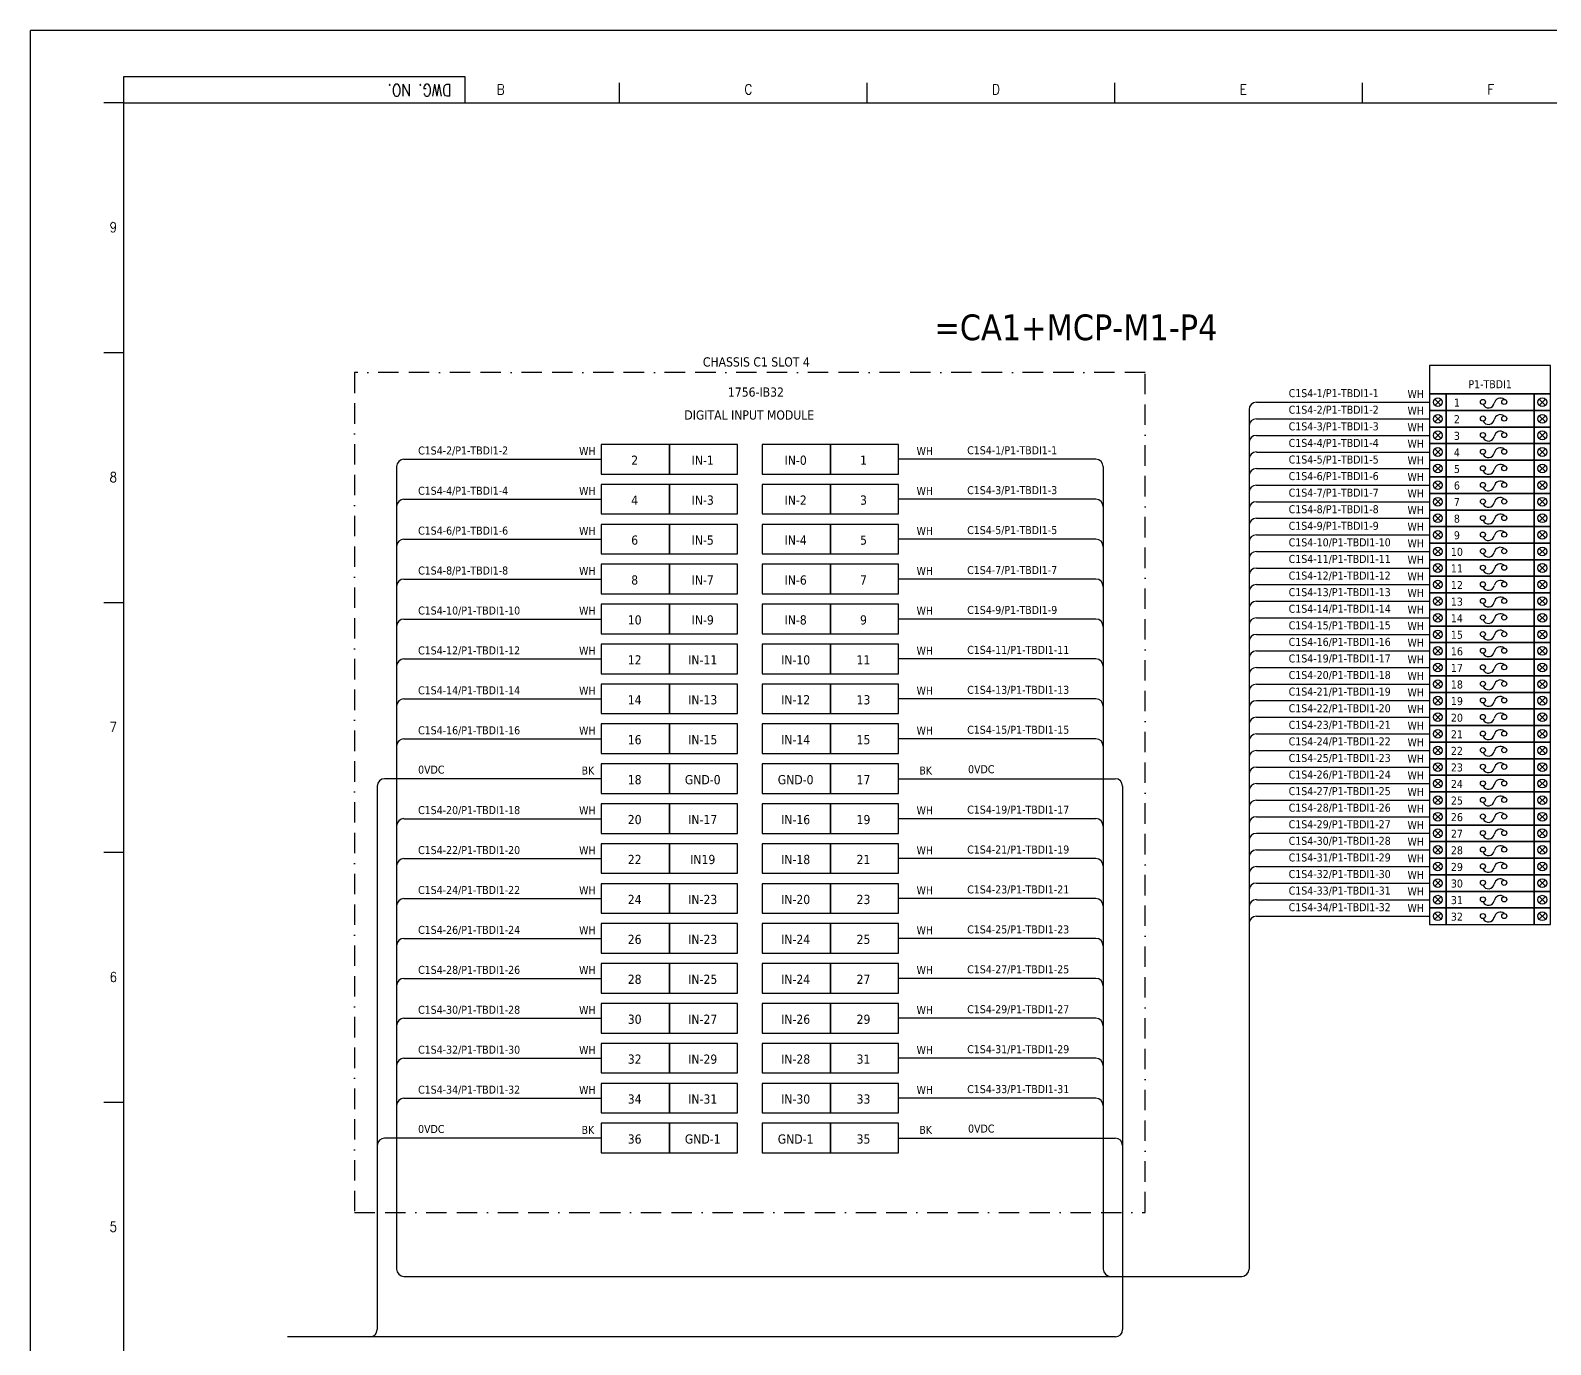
# Model space of a CAD drawing. Header units: millimetres. Extents: x 0 to 4205, y 0 to 2974.
# Drawn here: x 0 to 1890, y 1341 to 2974 of the extents above; entities that cross this region are included whole.
import ezdxf
from ezdxf.enums import TextEntityAlignment as Align

# ---------------------------------------------------------------- set-up
doc = ezdxf.new("R2010")
doc.units = ezdxf.units.MM
doc.linetypes.add('BORDERX2', pattern=[88.9, 25.4, -12.7, 25.4, -12.7, 0, -12.7])
doc.linetypes.add('PHANTOM', pattern=[63.5, 31.75, -6.35, 6.35, -6.35, 6.35, -6.35])
doc.layers.add('ECT', color=7, linetype='PHANTOM')
doc.layers.add('x01001-FrameArea', color=2, linetype='BORDERX2')
for name, color, linetype, lineweight in [('IE-EQUIP', 253, 'Continuous', 25), ('IE-WIRE', 7, 'Continuous', 25), ('power', 7, 'Continuous', 25)]:
    doc.layers.add(name, color=color, linetype=linetype, lineweight=lineweight)
doc.styles.add('ROMANS', font='romans.shx', dxfattribs={"width": 0.85, "height": 25})
doc.styles.add('simplex', font='simplex.shx')
doc.styles.add('Tahoma', font='')
doc.styles.get('Tahoma').set_extended_font_data('Tahoma')

# ---------------------------------------------------------------- blocks, each defined once
blk = doc.blocks.new('xFrame-001')
at = {"color": 7}
for p, q in [((0, 0), (0, 2974.3)), ((4205, 2974.3), (0, 2974.3)), ((116.1, 2884.1), (4118.1, 2884.1)), ((116.1, 88.4), (116.1, 2884.1))]:
    blk.add_line(p, q, dxfattribs=at)
at = {"layer": 'ECT', "linetype": 'ByBlock'}
for p, q in [((116.1, 2884.1), (116.1, 2917.1)), ((116.1, 2917.1), (540, 2917.1)), ((540, 2917.1), (540, 2884.1))]:
    blk.add_line(p, q, dxfattribs=at)
at = {"layer": 'ECT', "color": 7, "linetype": 'ByBlock'}
for p, q in [((731.8, 2908.9), (731.8, 2884.1)), ((1039.7, 2908.9), (1039.7, 2884.1)), ((1347.5, 2908.9), (1347.5, 2884.1)), ((1655.4, 2908.9), (1655.4, 2884.1)), ((116.1, 2884.1), (91.4, 2884.1)), ((116.1, 2573.5), (91.2, 2573.5)), ((116.1, 2262.9), (91.2, 2262.9)), ((116.1, 1952.2), (91.2, 1952.2)), ((116.1, 1641.6), (91.2, 1641.6))]:
    blk.add_line(p, q, dxfattribs=at)
at = {"layer": 'ECT', "linetype": 'ByBlock', "style": 'ROMANS', "width": 0.85}
blk.add_text('DWG. NO.', height=15, rotation=180, dxfattribs=at).set_placement((483.7, 2899.9), align=Align.MIDDLE)
at = {"layer": 'ECT', "linetype": 'ByBlock', "style": 'simplex', "width": 0.9}
for s, p in [('B', (579.7, 2894.8)), ('C', (887.5, 2894.8)), ('D', (1195.4, 2894.8)), ('E', (1503.2, 2894.8)), ('F', (1811.1, 2894.8)), ('9', (98.3, 2723.5)), ('8', (98.3, 2412.8)), ('7', (98.3, 2102.2)), ('6', (98.3, 1791.5)), ('5', (98.3, 1480.9))]:
    blk.add_text(s, height=12.3, dxfattribs=at).set_placement(p)

msp = doc.modelspace()

# ---------------------------------------------------------------- linework, layer by layer
at = {"color": 1, "ltscale": 25.4}
for p, q in [((1753.4, 2515.9), (1745.7, 2508.2)), ((1745.7, 2515.9), (1753.4, 2508.2)), ((1875.4, 2515.9), (1883.1, 2508.2)), ((1883.1, 2515.9), (1875.4, 2508.2)), ((1753.4, 2495.3), (1745.7, 2487.6)), ((1745.7, 2495.3), (1753.4, 2487.6)), ((1875.4, 2495.3), (1883.1, 2487.6)), ((1883.1, 2495.3), (1875.4, 2487.6)), ((1753.4, 2474.7), (1745.7, 2467)), ((1745.7, 2474.7), (1753.4, 2467)), ((1875.4, 2474.7), (1883.1, 2467)), ((1883.1, 2474.7), (1875.4, 2467)), ((1753.4, 2454.1), (1745.7, 2446.4)), ((1745.7, 2454.1), (1753.4, 2446.4)), ((1875.4, 2454.1), (1883.1, 2446.4)), ((1883.1, 2454.1), (1875.4, 2446.4)), ((1753.4, 2433.5), (1745.7, 2425.8)), ((1745.7, 2433.5), (1753.4, 2425.8)), ((1875.4, 2433.5), (1883.1, 2425.8)), ((1883.1, 2433.5), (1875.4, 2425.8)), ((1753.4, 2412.9), (1745.7, 2405.2)), ((1745.7, 2412.9), (1753.4, 2405.2)), ((1875.4, 2412.9), (1883.1, 2405.2)), ((1883.1, 2412.9), (1875.4, 2405.2)), ((1753.4, 2392.2), (1745.7, 2384.6)), ((1745.7, 2392.2), (1753.4, 2384.6)), ((1875.4, 2392.2), (1883.1, 2384.6)), ((1883.1, 2392.2), (1875.4, 2384.6)), ((1753.4, 2371.6), (1745.7, 2364)), ((1745.7, 2371.6), (1753.4, 2364)), ((1875.4, 2371.6), (1883.1, 2364)), ((1883.1, 2371.6), (1875.4, 2364)), ((1753.4, 2351), (1745.7, 2343.4)), ((1745.7, 2351), (1753.4, 2343.4)), ((1875.4, 2351), (1883.1, 2343.4)), ((1883.1, 2351), (1875.4, 2343.4)), ((1753.4, 2330.4), (1745.7, 2322.7)), ((1745.7, 2330.4), (1753.4, 2322.7)), ((1875.4, 2330.4), (1883.1, 2322.7)), ((1883.1, 2330.4), (1875.4, 2322.7)), ((1753.4, 2309.8), (1745.7, 2302.1)), ((1745.7, 2309.8), (1753.4, 2302.1)), ((1875.4, 2309.8), (1883.1, 2302.1)), ((1883.1, 2309.8), (1875.4, 2302.1)), ((1753.4, 2289.2), (1745.7, 2281.5)), ((1745.7, 2289.2), (1753.4, 2281.5)), ((1875.4, 2289.2), (1883.1, 2281.5)), ((1883.1, 2289.2), (1875.4, 2281.5)), ((1753.4, 2268.6), (1745.7, 2260.9)), ((1745.7, 2268.6), (1753.4, 2260.9)), ((1875.4, 2268.6), (1883.1, 2260.9)), ((1883.1, 2268.6), (1875.4, 2260.9)), ((1753.4, 2248), (1745.7, 2240.3)), ((1745.7, 2248), (1753.4, 2240.3)), ((1875.4, 2248), (1883.1, 2240.3)), ((1883.1, 2248), (1875.4, 2240.3)), ((1753.4, 2227.4), (1745.7, 2219.7)), ((1745.7, 2227.4), (1753.4, 2219.7)), ((1875.4, 2227.4), (1883.1, 2219.7)), ((1883.1, 2227.4), (1875.4, 2219.7)), ((1753.4, 2206.7), (1745.7, 2199.1)), ((1745.7, 2206.7), (1753.4, 2199.1)), ((1875.4, 2206.7), (1883.1, 2199.1)), ((1883.1, 2206.7), (1875.4, 2199.1)), ((1753.4, 2186.1), (1745.7, 2178.5)), ((1745.7, 2186.1), (1753.4, 2178.5)), ((1875.4, 2186.1), (1883.1, 2178.5)), ((1883.1, 2186.1), (1875.4, 2178.5)), ((1753.4, 2165.5), (1745.7, 2157.8)), ((1745.7, 2165.5), (1753.4, 2157.8)), ((1875.4, 2165.5), (1883.1, 2157.8)), ((1883.1, 2165.5), (1875.4, 2157.8)), ((1753.4, 2144.9), (1745.7, 2137.2)), ((1745.7, 2144.9), (1753.4, 2137.2)), ((1875.4, 2144.9), (1883.1, 2137.2)), ((1883.1, 2144.9), (1875.4, 2137.2)), ((1753.4, 2124.3), (1745.7, 2116.6)), ((1745.7, 2124.3), (1753.4, 2116.6)), ((1875.4, 2124.3), (1883.1, 2116.6)), ((1883.1, 2124.3), (1875.4, 2116.6)), ((1753.4, 2103.7), (1745.7, 2096)), ((1745.7, 2103.7), (1753.4, 2096)), ((1875.4, 2103.7), (1883.1, 2096)), ((1883.1, 2103.7), (1875.4, 2096)), ((1753.4, 2083.1), (1745.7, 2075.4)), ((1745.7, 2083.1), (1753.4, 2075.4)), ((1875.4, 2083.1), (1883.1, 2075.4)), ((1883.1, 2083.1), (1875.4, 2075.4)), ((1753.4, 2062.5), (1745.7, 2054.8)), ((1745.7, 2062.5), (1753.4, 2054.8)), ((1875.4, 2062.5), (1883.1, 2054.8)), ((1883.1, 2062.5), (1875.4, 2054.8)), ((1753.4, 2041.8), (1745.7, 2034.2)), ((1745.7, 2041.8), (1753.4, 2034.2)), ((1875.4, 2041.8), (1883.1, 2034.2)), ((1883.1, 2041.8), (1875.4, 2034.2)), ((1753.4, 2021.2), (1745.7, 2013.6)), ((1745.7, 2021.2), (1753.4, 2013.6)), ((1875.4, 2021.2), (1883.1, 2013.6)), ((1883.1, 2021.2), (1875.4, 2013.6)), ((1753.4, 2000.6), (1745.7, 1993)), ((1745.7, 2000.6), (1753.4, 1993)), ((1875.4, 2000.6), (1883.1, 1993)), ((1883.1, 2000.6), (1875.4, 1993)), ((1753.4, 1980), (1745.7, 1972.3)), ((1745.7, 1980), (1753.4, 1972.3)), ((1875.4, 1980), (1883.1, 1972.3)), ((1883.1, 1980), (1875.4, 1972.3)), ((1753.4, 1959.4), (1745.7, 1951.7)), ((1745.7, 1959.4), (1753.4, 1951.7)), ((1875.4, 1959.4), (1883.1, 1951.7)), ((1883.1, 1959.4), (1875.4, 1951.7)), ((1753.4, 1938.8), (1745.7, 1931.1)), ((1745.7, 1938.8), (1753.4, 1931.1)), ((1875.4, 1938.8), (1883.1, 1931.1)), ((1883.1, 1938.8), (1875.4, 1931.1)), ((1753.4, 1918.2), (1745.7, 1910.5)), ((1745.7, 1918.2), (1753.4, 1910.5)), ((1875.4, 1918.2), (1883.1, 1910.5)), ((1883.1, 1918.2), (1875.4, 1910.5)), ((1753.4, 1897.6), (1745.7, 1889.9)), ((1745.7, 1897.6), (1753.4, 1889.9)), ((1875.4, 1897.6), (1883.1, 1889.9)), ((1883.1, 1897.6), (1875.4, 1889.9)), ((1753.4, 1877), (1745.7, 1869.3)), ((1745.7, 1877), (1753.4, 1869.3)), ((1875.4, 1877), (1883.1, 1869.3)), ((1883.1, 1877), (1875.4, 1869.3))]:
    msp.add_line(p, q, dxfattribs=at)
at = {"color": 4, "ltscale": 25.4}
msp.add_lwpolyline([(1739.2, 2522.4), (1889.6, 2522.4), (1889.6, 2557.6), (1739.2, 2557.6)], close=True, dxfattribs=at)
at = {"color": 1, "ltscale": 25.4}
for points in [[(1739.2, 2501.8), (1759.9, 2501.8), (1759.9, 2522.4), (1739.2, 2522.4)], [(1759.9, 2501.8), (1869, 2501.8), (1869, 2522.4), (1759.9, 2522.4)], [(1869, 2501.8), (1889.6, 2501.8), (1889.6, 2522.4), (1869, 2522.4)], [(1739.2, 2481.2), (1759.9, 2481.2), (1759.9, 2501.8), (1739.2, 2501.8)], [(1759.9, 2481.2), (1869, 2481.2), (1869, 2501.8), (1759.9, 2501.8)], [(1869, 2481.2), (1889.6, 2481.2), (1889.6, 2501.8), (1869, 2501.8)], [(1739.2, 2460.6), (1759.9, 2460.6), (1759.9, 2481.2), (1739.2, 2481.2)], [(1759.9, 2460.6), (1869, 2460.6), (1869, 2481.2), (1759.9, 2481.2)], [(1869, 2460.6), (1889.6, 2460.6), (1889.6, 2481.2), (1869, 2481.2)], [(1739.2, 2439.9), (1759.9, 2439.9), (1759.9, 2460.6), (1739.2, 2460.6)], [(1759.9, 2439.9), (1869, 2439.9), (1869, 2460.6), (1759.9, 2460.6)], [(1869, 2439.9), (1889.6, 2439.9), (1889.6, 2460.6), (1869, 2460.6)], [(1739.2, 2419.3), (1759.9, 2419.3), (1759.9, 2439.9), (1739.2, 2439.9)], [(1759.9, 2419.3), (1869, 2419.3), (1869, 2439.9), (1759.9, 2439.9)], [(1869, 2419.3), (1889.6, 2419.3), (1889.6, 2439.9), (1869, 2439.9)], [(1739.2, 2398.7), (1759.9, 2398.7), (1759.9, 2419.3), (1739.2, 2419.3)], [(1759.9, 2398.7), (1869, 2398.7), (1869, 2419.3), (1759.9, 2419.3)], [(1869, 2398.7), (1889.6, 2398.7), (1889.6, 2419.3), (1869, 2419.3)], [(1739.2, 2378.1), (1759.9, 2378.1), (1759.9, 2398.7), (1739.2, 2398.7)], [(1759.9, 2378.1), (1869, 2378.1), (1869, 2398.7), (1759.9, 2398.7)], [(1869, 2378.1), (1889.6, 2378.1), (1889.6, 2398.7), (1869, 2398.7)], [(1739.2, 2357.5), (1759.9, 2357.5), (1759.9, 2378.1), (1739.2, 2378.1)], [(1759.9, 2357.5), (1869, 2357.5), (1869, 2378.1), (1759.9, 2378.1)], [(1869, 2357.5), (1889.6, 2357.5), (1889.6, 2378.1), (1869, 2378.1)], [(1739.2, 2336.9), (1759.9, 2336.9), (1759.9, 2357.5), (1739.2, 2357.5)], [(1759.9, 2336.9), (1869, 2336.9), (1869, 2357.5), (1759.9, 2357.5)], [(1869, 2336.9), (1889.6, 2336.9), (1889.6, 2357.5), (1869, 2357.5)], [(1739.2, 2316.3), (1759.9, 2316.3), (1759.9, 2336.9), (1739.2, 2336.9)], [(1759.9, 2316.3), (1869, 2316.3), (1869, 2336.9), (1759.9, 2336.9)], [(1869, 2316.3), (1889.6, 2316.3), (1889.6, 2336.9), (1869, 2336.9)], [(1739.2, 2295.7), (1759.9, 2295.7), (1759.9, 2316.3), (1739.2, 2316.3)], [(1759.9, 2295.7), (1869, 2295.7), (1869, 2316.3), (1759.9, 2316.3)], [(1869, 2295.7), (1889.6, 2295.7), (1889.6, 2316.3), (1869, 2316.3)], [(1739.2, 2275), (1759.9, 2275), (1759.9, 2295.7), (1739.2, 2295.7)], [(1759.9, 2275), (1869, 2275), (1869, 2295.7), (1759.9, 2295.7)], [(1869, 2275), (1889.6, 2275), (1889.6, 2295.7), (1869, 2295.7)], [(1739.2, 2254.4), (1759.9, 2254.4), (1759.9, 2275), (1739.2, 2275)], [(1759.9, 2254.4), (1869, 2254.4), (1869, 2275), (1759.9, 2275)], [(1869, 2254.4), (1889.6, 2254.4), (1889.6, 2275), (1869, 2275)], [(1739.2, 2233.8), (1759.9, 2233.8), (1759.9, 2254.4), (1739.2, 2254.4)], [(1759.9, 2233.8), (1869, 2233.8), (1869, 2254.4), (1759.9, 2254.4)], [(1869, 2233.8), (1889.6, 2233.8), (1889.6, 2254.4), (1869, 2254.4)], [(1739.2, 2213.2), (1759.9, 2213.2), (1759.9, 2233.8), (1739.2, 2233.8)], [(1759.9, 2213.2), (1869, 2213.2), (1869, 2233.8), (1759.9, 2233.8)], [(1869, 2213.2), (1889.6, 2213.2), (1889.6, 2233.8), (1869, 2233.8)], [(1739.2, 2192.6), (1759.9, 2192.6), (1759.9, 2213.2), (1739.2, 2213.2)], [(1759.9, 2192.6), (1869, 2192.6), (1869, 2213.2), (1759.9, 2213.2)], [(1869, 2192.6), (1889.6, 2192.6), (1889.6, 2213.2), (1869, 2213.2)], [(1739.2, 2172), (1759.9, 2172), (1759.9, 2192.6), (1739.2, 2192.6)], [(1759.9, 2172), (1869, 2172), (1869, 2192.6), (1759.9, 2192.6)], [(1869, 2172), (1889.6, 2172), (1889.6, 2192.6), (1869, 2192.6)], [(1739.2, 2151.4), (1759.9, 2151.4), (1759.9, 2172), (1739.2, 2172)], [(1759.9, 2151.4), (1869, 2151.4), (1869, 2172), (1759.9, 2172)], [(1869, 2151.4), (1889.6, 2151.4), (1889.6, 2172), (1869, 2172)], [(1739.2, 2130.8), (1759.9, 2130.8), (1759.9, 2151.4), (1739.2, 2151.4)], [(1759.9, 2130.8), (1869, 2130.8), (1869, 2151.4), (1759.9, 2151.4)], [(1869, 2130.8), (1889.6, 2130.8), (1889.6, 2151.4), (1869, 2151.4)], [(1739.2, 2110.2), (1759.9, 2110.2), (1759.9, 2130.8), (1739.2, 2130.8)], [(1759.9, 2110.2), (1869, 2110.2), (1869, 2130.8), (1759.9, 2130.8)], [(1869, 2110.2), (1889.6, 2110.2), (1889.6, 2130.8), (1869, 2130.8)], [(1739.2, 2089.5), (1759.9, 2089.5), (1759.9, 2110.2), (1739.2, 2110.2)], [(1759.9, 2089.5), (1869, 2089.5), (1869, 2110.2), (1759.9, 2110.2)], [(1869, 2089.5), (1889.6, 2089.5), (1889.6, 2110.2), (1869, 2110.2)], [(1739.2, 2068.9), (1759.9, 2068.9), (1759.9, 2089.5), (1739.2, 2089.5)], [(1759.9, 2068.9), (1869, 2068.9), (1869, 2089.5), (1759.9, 2089.5)], [(1869, 2068.9), (1889.6, 2068.9), (1889.6, 2089.5), (1869, 2089.5)], [(1739.2, 2048.3), (1759.9, 2048.3), (1759.9, 2068.9), (1739.2, 2068.9)], [(1759.9, 2048.3), (1869, 2048.3), (1869, 2068.9), (1759.9, 2068.9)], [(1869, 2048.3), (1889.6, 2048.3), (1889.6, 2068.9), (1869, 2068.9)], [(1739.2, 2027.7), (1759.9, 2027.7), (1759.9, 2048.3), (1739.2, 2048.3)], [(1759.9, 2027.7), (1869, 2027.7), (1869, 2048.3), (1759.9, 2048.3)], [(1869, 2027.7), (1889.6, 2027.7), (1889.6, 2048.3), (1869, 2048.3)], [(1739.2, 2007.1), (1759.9, 2007.1), (1759.9, 2027.7), (1739.2, 2027.7)], [(1759.9, 2007.1), (1869, 2007.1), (1869, 2027.7), (1759.9, 2027.7)], [(1869, 2007.1), (1889.6, 2007.1), (1889.6, 2027.7), (1869, 2027.7)], [(1739.2, 1986.5), (1759.9, 1986.5), (1759.9, 2007.1), (1739.2, 2007.1)], [(1759.9, 1986.5), (1869, 1986.5), (1869, 2007.1), (1759.9, 2007.1)], [(1869, 1986.5), (1889.6, 1986.5), (1889.6, 2007.1), (1869, 2007.1)], [(1739.2, 1965.9), (1759.9, 1965.9), (1759.9, 1986.5), (1739.2, 1986.5)], [(1759.9, 1965.9), (1869, 1965.9), (1869, 1986.5), (1759.9, 1986.5)], [(1869, 1965.9), (1889.6, 1965.9), (1889.6, 1986.5), (1869, 1986.5)], [(1739.2, 1945.3), (1759.9, 1945.3), (1759.9, 1965.9), (1739.2, 1965.9)], [(1759.9, 1945.3), (1869, 1945.3), (1869, 1965.9), (1759.9, 1965.9)], [(1869, 1945.3), (1889.6, 1945.3), (1889.6, 1965.9), (1869, 1965.9)], [(1739.2, 1924.6), (1759.9, 1924.6), (1759.9, 1945.3), (1739.2, 1945.3)], [(1759.9, 1924.6), (1869, 1924.6), (1869, 1945.3), (1759.9, 1945.3)], [(1869, 1924.6), (1889.6, 1924.6), (1889.6, 1945.3), (1869, 1945.3)], [(1739.2, 1904), (1759.9, 1904), (1759.9, 1924.6), (1739.2, 1924.6)], [(1759.9, 1904), (1869, 1904), (1869, 1924.6), (1759.9, 1924.6)], [(1869, 1904), (1889.6, 1904), (1889.6, 1924.6), (1869, 1924.6)], [(1739.2, 1883.4), (1759.9, 1883.4), (1759.9, 1904), (1739.2, 1904)], [(1759.9, 1883.4), (1869, 1883.4), (1869, 1904), (1759.9, 1904)], [(1869, 1883.4), (1889.6, 1883.4), (1889.6, 1904), (1869, 1904)], [(1739.2, 1862.8), (1759.9, 1862.8), (1759.9, 1883.4), (1739.2, 1883.4)], [(1759.9, 1862.8), (1869, 1862.8), (1869, 1883.4), (1759.9, 1883.4)], [(1869, 1862.8), (1889.6, 1862.8), (1889.6, 1883.4), (1869, 1883.4)]]:
    msp.add_lwpolyline(points, close=True, dxfattribs=at)
for centre in [(1749.5, 2512.1), (1879.3, 2512.1), (1749.5, 2491.5), (1879.3, 2491.5), (1749.5, 2470.9), (1879.3, 2470.9), (1749.5, 2450.2), (1879.3, 2450.2), (1749.5, 2429.6), (1879.3, 2429.6), (1749.5, 2409), (1879.3, 2409), (1749.5, 2388.4), (1879.3, 2388.4), (1749.5, 2367.8), (1879.3, 2367.8), (1749.5, 2347.2), (1879.3, 2347.2), (1749.5, 2326.6), (1879.3, 2326.6), (1749.5, 2306), (1879.3, 2306), (1749.5, 2285.4), (1879.3, 2285.4), (1749.5, 2264.7), (1879.3, 2264.7), (1749.5, 2244.1), (1879.3, 2244.1), (1749.5, 2223.5), (1879.3, 2223.5), (1749.5, 2202.9), (1879.3, 2202.9), (1749.5, 2182.3), (1879.3, 2182.3), (1749.5, 2161.7), (1879.3, 2161.7), (1749.5, 2141.1), (1879.3, 2141.1), (1749.5, 2120.5), (1879.3, 2120.5), (1749.5, 2099.8), (1879.3, 2099.8), (1749.5, 2079.2), (1879.3, 2079.2), (1749.5, 2058.6), (1879.3, 2058.6), (1749.5, 2038), (1879.3, 2038), (1749.5, 2017.4), (1879.3, 2017.4), (1749.5, 1996.8), (1879.3, 1996.8), (1749.5, 1976.2), (1879.3, 1976.2), (1749.5, 1955.6), (1879.3, 1955.6), (1749.5, 1935), (1879.3, 1935), (1749.5, 1914.3), (1879.3, 1914.3), (1749.5, 1893.7), (1879.3, 1893.7), (1749.5, 1873.1), (1879.3, 1873.1)]:
    msp.add_circle(centre, 5.42, dxfattribs=at)
at = {"layer": 'IE-EQUIP', "linetype": 'Continuous', "ltscale": 25.4}
for points in [[(709.6, 2422.8), (794.2, 2422.8), (794.2, 2459.5), (709.6, 2459.5)], [(794.2, 2422.8), (878.9, 2422.8), (878.9, 2459.5), (794.2, 2459.5)], [(909.7, 2422.8), (994.4, 2422.8), (994.4, 2459.5), (909.7, 2459.5)], [(994.4, 2422.8), (1079, 2422.8), (1079, 2459.5), (994.4, 2459.5)], [(709.6, 2373.2), (794.2, 2373.2), (794.2, 2409.9), (709.6, 2409.9)], [(794.2, 2373.2), (878.9, 2373.2), (878.9, 2409.9), (794.2, 2409.9)], [(909.7, 2373.2), (994.4, 2373.2), (994.4, 2409.9), (909.7, 2409.9)], [(994.4, 2373.2), (1079, 2373.2), (1079, 2409.9), (994.4, 2409.9)], [(709.6, 2323.5), (794.2, 2323.5), (794.2, 2360.2), (709.6, 2360.2)], [(794.2, 2323.5), (878.9, 2323.5), (878.9, 2360.2), (794.2, 2360.2)], [(909.7, 2323.5), (994.4, 2323.5), (994.4, 2360.2), (909.7, 2360.2)], [(994.4, 2323.5), (1079, 2323.5), (1079, 2360.2), (994.4, 2360.2)], [(709.6, 2273.9), (794.2, 2273.9), (794.2, 2310.6), (709.6, 2310.6)], [(794.2, 2273.9), (878.9, 2273.9), (878.9, 2310.6), (794.2, 2310.6)], [(909.7, 2273.9), (994.4, 2273.9), (994.4, 2310.6), (909.7, 2310.6)], [(994.4, 2273.9), (1079, 2273.9), (1079, 2310.6), (994.4, 2310.6)], [(709.6, 2224.3), (794.2, 2224.3), (794.2, 2261), (709.6, 2261)], [(794.2, 2224.3), (878.9, 2224.3), (878.9, 2261), (794.2, 2261)], [(909.7, 2224.3), (994.4, 2224.3), (994.4, 2261), (909.7, 2261)], [(994.4, 2224.3), (1079, 2224.3), (1079, 2261), (994.4, 2261)], [(709.6, 2174.6), (794.2, 2174.6), (794.2, 2211.3), (709.6, 2211.3)], [(794.2, 2174.6), (878.9, 2174.6), (878.9, 2211.3), (794.2, 2211.3)], [(909.7, 2174.6), (994.4, 2174.6), (994.4, 2211.3), (909.7, 2211.3)], [(994.4, 2174.6), (1079, 2174.6), (1079, 2211.3), (994.4, 2211.3)], [(709.6, 2125), (794.2, 2125), (794.2, 2161.7), (709.6, 2161.7)], [(794.2, 2125), (878.9, 2125), (878.9, 2161.7), (794.2, 2161.7)], [(909.7, 2125), (994.4, 2125), (994.4, 2161.7), (909.7, 2161.7)], [(994.4, 2125), (1079, 2125), (1079, 2161.7), (994.4, 2161.7)], [(709.6, 2075.4), (794.2, 2075.4), (794.2, 2112.1), (709.6, 2112.1)], [(794.2, 2075.4), (878.9, 2075.4), (878.9, 2112.1), (794.2, 2112.1)], [(909.7, 2075.4), (994.4, 2075.4), (994.4, 2112.1), (909.7, 2112.1)], [(994.4, 2075.4), (1079, 2075.4), (1079, 2112.1), (994.4, 2112.1)], [(709.6, 2025.7), (794.2, 2025.7), (794.2, 2062.4), (709.6, 2062.4)], [(794.2, 2025.7), (878.9, 2025.7), (878.9, 2062.4), (794.2, 2062.4)], [(909.7, 2025.7), (994.4, 2025.7), (994.4, 2062.4), (909.7, 2062.4)], [(994.4, 2025.7), (1079, 2025.7), (1079, 2062.4), (994.4, 2062.4)], [(709.6, 1976.1), (794.2, 1976.1), (794.2, 2012.8), (709.6, 2012.8)], [(794.2, 1976.1), (878.9, 1976.1), (878.9, 2012.8), (794.2, 2012.8)], [(909.7, 1976.1), (994.4, 1976.1), (994.4, 2012.8), (909.7, 2012.8)], [(994.4, 1976.1), (1079, 1976.1), (1079, 2012.8), (994.4, 2012.8)], [(709.6, 1926.5), (794.2, 1926.5), (794.2, 1963.2), (709.6, 1963.2)], [(794.2, 1926.5), (878.9, 1926.5), (878.9, 1963.2), (794.2, 1963.2)], [(909.7, 1926.5), (994.4, 1926.5), (994.4, 1963.2), (909.7, 1963.2)], [(994.4, 1926.5), (1079, 1926.5), (1079, 1963.2), (994.4, 1963.2)], [(709.6, 1876.8), (794.2, 1876.8), (794.2, 1913.5), (709.6, 1913.5)], [(794.2, 1876.8), (878.9, 1876.8), (878.9, 1913.5), (794.2, 1913.5)], [(909.7, 1876.8), (994.4, 1876.8), (994.4, 1913.5), (909.7, 1913.5)], [(994.4, 1876.8), (1079, 1876.8), (1079, 1913.5), (994.4, 1913.5)], [(709.6, 1827.2), (794.2, 1827.2), (794.2, 1863.9), (709.6, 1863.9)], [(794.2, 1827.2), (878.9, 1827.2), (878.9, 1863.9), (794.2, 1863.9)], [(909.7, 1827.2), (994.4, 1827.2), (994.4, 1863.9), (909.7, 1863.9)], [(994.4, 1827.2), (1079, 1827.2), (1079, 1863.9), (994.4, 1863.9)], [(709.6, 1777.6), (794.2, 1777.6), (794.2, 1814.3), (709.6, 1814.3)], [(794.2, 1777.6), (878.9, 1777.6), (878.9, 1814.3), (794.2, 1814.3)], [(909.7, 1777.6), (994.4, 1777.6), (994.4, 1814.3), (909.7, 1814.3)], [(994.4, 1777.6), (1079, 1777.6), (1079, 1814.3), (994.4, 1814.3)], [(709.6, 1727.9), (794.2, 1727.9), (794.2, 1764.6), (709.6, 1764.6)], [(794.2, 1727.9), (878.9, 1727.9), (878.9, 1764.6), (794.2, 1764.6)], [(909.7, 1727.9), (994.4, 1727.9), (994.4, 1764.6), (909.7, 1764.6)], [(994.4, 1727.9), (1079, 1727.9), (1079, 1764.6), (994.4, 1764.6)], [(709.6, 1678.3), (794.2, 1678.3), (794.2, 1715), (709.6, 1715)], [(794.2, 1678.3), (878.9, 1678.3), (878.9, 1715), (794.2, 1715)], [(909.7, 1678.3), (994.4, 1678.3), (994.4, 1715), (909.7, 1715)], [(994.4, 1678.3), (1079, 1678.3), (1079, 1715), (994.4, 1715)], [(709.6, 1628.7), (794.2, 1628.7), (794.2, 1665.4), (709.6, 1665.4)], [(794.2, 1628.7), (878.9, 1628.7), (878.9, 1665.4), (794.2, 1665.4)], [(909.7, 1628.7), (994.4, 1628.7), (994.4, 1665.4), (909.7, 1665.4)], [(994.4, 1628.7), (1079, 1628.7), (1079, 1665.4), (994.4, 1665.4)], [(709.6, 1579), (794.2, 1579), (794.2, 1615.7), (709.6, 1615.7)], [(794.2, 1579), (878.9, 1579), (878.9, 1615.7), (794.2, 1615.7)], [(909.7, 1579), (994.4, 1579), (994.4, 1615.7), (909.7, 1615.7)], [(994.4, 1579), (1079, 1579), (1079, 1615.7), (994.4, 1615.7)]]:
    msp.add_lwpolyline(points, close=True, dxfattribs=at)
at = {"layer": 'IE-WIRE', "color": 4, "ltscale": 25.4}
for p, q in [((1514.7, 2502.9), (1514.7, 1434.5)), ((1523.9, 2512.1), (1739.2, 2512.1)), ((1523.9, 2491.5), (1739.2, 2491.5)), ((1523.9, 2470.9), (1739.2, 2470.9)), ((464.3, 2441.1), (709.6, 2441.1)), ((1324.3, 2441.1), (1079, 2441.1)), ((1523.9, 2450.2), (1739.2, 2450.2)), ((455.1, 2432), (455.1, 1434.5)), ((1333.5, 2432), (1333.5, 1434.5)), ((1523.9, 2429.6), (1739.2, 2429.6)), ((1523.9, 2409), (1739.2, 2409)), ((464.3, 2391.5), (709.6, 2391.5)), ((1324.3, 2391.5), (1079, 2391.5)), ((1523.9, 2388.4), (1739.2, 2388.4)), ((1523.9, 2367.8), (1739.2, 2367.8)), ((1523.9, 2347.2), (1739.2, 2347.2)), ((464.3, 2341.9), (709.6, 2341.9)), ((1324.3, 2341.9), (1079, 2341.9)), ((1523.9, 2326.6), (1739.2, 2326.6)), ((1523.9, 2306), (1739.2, 2306)), ((464.3, 2292.2), (709.6, 2292.2)), ((1324.3, 2292.2), (1079, 2292.2)), ((1523.9, 2285.4), (1739.2, 2285.4)), ((1523.9, 2264.7), (1739.2, 2264.7)), ((464.3, 2242.6), (709.6, 2242.6)), ((1324.3, 2242.6), (1079, 2242.6)), ((1523.9, 2244.1), (1739.2, 2244.1)), ((1523.9, 2223.5), (1739.2, 2223.5)), ((464.3, 2193), (709.6, 2193)), ((1324.3, 2193), (1079, 2193)), ((1523.9, 2202.9), (1739.2, 2202.9)), ((1523.9, 2182.3), (1739.2, 2182.3)), ((1523.9, 2161.7), (1739.2, 2161.7)), ((464.3, 2143.3), (709.6, 2143.3)), ((1324.3, 2143.3), (1079, 2143.3)), ((1523.9, 2141.1), (1739.2, 2141.1)), ((1523.9, 2120.5), (1739.2, 2120.5)), ((1523.9, 2099.8), (1739.2, 2099.8)), ((464.3, 2093.7), (709.6, 2093.7)), ((1324.3, 2093.7), (1079, 2093.7)), ((1523.9, 2079.2), (1739.2, 2079.2)), ((1523.9, 2058.6), (1739.2, 2058.6)), ((1523.9, 2038), (1739.2, 2038)), ((1523.9, 2017.4), (1739.2, 2017.4)), ((464.3, 1994.4), (709.6, 1994.4)), ((1324.3, 1994.4), (1079, 1994.4)), ((1523.9, 1996.8), (1739.2, 1996.8)), ((1523.9, 1976.2), (1739.2, 1976.2)), ((1523.9, 1955.6), (1739.2, 1955.6)), ((464.3, 1944.8), (709.6, 1944.8)), ((1324.3, 1944.8), (1079, 1944.8)), ((1523.9, 1935), (1739.2, 1935)), ((1523.9, 1914.3), (1739.2, 1914.3)), ((464.3, 1895.2), (709.6, 1895.2)), ((1324.3, 1895.2), (1079, 1895.2)), ((1523.9, 1893.7), (1739.2, 1893.7)), ((1523.9, 1873.1), (1739.2, 1873.1)), ((464.3, 1845.5), (709.6, 1845.5)), ((1324.3, 1845.5), (1079, 1845.5)), ((464.3, 1795.9), (709.6, 1795.9)), ((1324.3, 1795.9), (1079, 1795.9)), ((464.3, 1746.3), (709.6, 1746.3)), ((1324.3, 1746.3), (1079, 1746.3)), ((464.3, 1696.6), (709.6, 1696.6)), ((1324.3, 1696.6), (1079, 1696.6)), ((464.3, 1647), (709.6, 1647)), ((1324.3, 1647), (1079, 1647))]:
    msp.add_line(p, q, dxfattribs=at)
at = {"layer": 'IE-WIRE', "color": 7, "ltscale": 25.4}
for p, q in [((709.6, 2044.1), (440.2, 2044.1)), ((1079, 2044.1), (1348.4, 2044.1)), ((431, 2034.9), (431, 1359.3)), ((1357.6, 2034.9), (1357.6, 1359.3)), ((709.6, 1597.4), (440.2, 1597.4)), ((1079, 1597.4), (1348.4, 1597.4)), ((1348.6, 1350.4), (319.6, 1350.4))]:
    msp.add_line(p, q, dxfattribs=at)
at = {"layer": 'IE-WIRE', "color": 4}
msp.add_line((464.3, 1425.4), (1505.6, 1425.4), dxfattribs=at)
at = {"layer": 'IE-WIRE', "color": 4, "ltscale": 25.4}
for centre, radius, start, end in [((1523.9, 2502.9), 9.14, 90, 180), ((1523.9, 2482.3), 9.14, 90, 180), ((1523.9, 2461.7), 9.14, 90, 180), ((464.3, 2432), 9.17, 90, 180), ((1324.3, 2432), 9.17, 0, 90), ((1523.9, 2441.1), 9.14, 90, 180), ((1523.9, 2420.5), 9.14, 90, 180), ((1523.9, 2399.9), 9.14, 90, 180), ((464.3, 2382.3), 9.17, 90, 180), ((1324.3, 2382.3), 9.17, 0, 90), ((1523.9, 2379.3), 9.14, 90, 180), ((1523.9, 2358.7), 9.14, 90, 180), ((1523.9, 2338.1), 9.14, 90, 180), ((464.3, 2332.7), 9.17, 90, 180), ((1324.3, 2332.7), 9.17, 0, 90), ((1523.9, 2317.4), 9.14, 90, 180), ((1523.9, 2296.8), 9.14, 90, 180), ((464.3, 2283.1), 9.17, 90, 180), ((1324.3, 2283.1), 9.17, 0, 90), ((1523.9, 2276.2), 9.14, 90, 180), ((1523.9, 2255.6), 9.14, 90, 180), ((464.3, 2233.4), 9.17, 90, 180), ((1324.3, 2233.4), 9.17, 0, 90), ((1523.9, 2235), 9.14, 90, 180), ((1523.9, 2214.4), 9.14, 90, 180), ((464.3, 2183.8), 9.17, 90, 180), ((1324.3, 2183.8), 9.17, 0, 90), ((1523.9, 2193.8), 9.14, 90, 180), ((1523.9, 2173.2), 9.14, 90, 180), ((1523.9, 2152.5), 9.14, 90, 180), ((464.3, 2134.2), 9.17, 90, 180), ((1324.3, 2134.2), 9.17, 0, 90), ((1523.9, 2131.9), 9.14, 90, 180), ((1523.9, 2111.3), 9.14, 90, 180), ((1523.9, 2090.7), 9.14, 90, 180), ((464.3, 2084.5), 9.17, 90, 180), ((1324.3, 2084.5), 9.17, 0, 90), ((1523.9, 2070.1), 9.14, 90, 180), ((1523.9, 2049.5), 9.14, 90, 180), ((1523.9, 2028.9), 9.14, 90, 180), ((1523.9, 2008.3), 9.14, 90, 180), ((464.3, 1985.3), 9.17, 90, 180), ((1324.3, 1985.3), 9.17, 0, 90), ((1523.9, 1987.7), 9.14, 90, 180), ((1523.9, 1967), 9.14, 90, 180), ((1523.9, 1946.4), 9.14, 90, 180), ((464.3, 1935.6), 9.17, 90, 180), ((1324.3, 1935.6), 9.17, 0, 90), ((1523.9, 1925.8), 9.14, 90, 180), ((1523.9, 1905.2), 9.14, 90, 180), ((464.3, 1886), 9.17, 90, 180), ((1324.3, 1886), 9.17, 0, 90), ((1523.9, 1884.6), 9.14, 90, 180), ((1523.9, 1864), 9.14, 90, 180), ((464.3, 1836.4), 9.17, 90, 180), ((1324.3, 1836.4), 9.17, 0, 90), ((464.3, 1786.7), 9.17, 90, 180), ((1324.3, 1786.7), 9.17, 0, 90), ((464.3, 1737.1), 9.17, 90, 180), ((1324.3, 1737.1), 9.17, 0, 90), ((464.3, 1687.5), 9.17, 90, 180), ((1324.3, 1687.5), 9.17, 0, 90), ((464.3, 1637.8), 9.17, 90, 180), ((1324.3, 1637.8), 9.17, 0, 90)]:
    msp.add_arc(centre, radius, start, end, dxfattribs=at)
at = {"layer": 'IE-WIRE', "color": 7, "ltscale": 25.4}
for centre, radius, start, end in [((440.2, 2034.9), 9.14, 90, 180), ((1348.4, 2034.9), 9.14, 0, 90), ((440.2, 1588.2), 9.14, 90, 180), ((1348.4, 1588.2), 9.14, 0, 90), ((422.1, 1359.3), 8.96, 270, 0), ((1348.6, 1359.3), 8.96, 270, 0), ((1348.6, 1359.3), 8.96, 270, 0)]:
    msp.add_arc(centre, radius, start, end, dxfattribs=at)
at = {"layer": 'IE-WIRE', "color": 4}
for centre, start, end in [((464.3, 1434.5), 180, 270), ((1342.6, 1434.5), 180, 270), ((1505.6, 1434.5), 270, 0)]:
    msp.add_arc(centre, 9.14, start, end, dxfattribs=at)
at = {"layer": 'power', "color": 1, "ltscale": 25.4}
for centre in [(1805.5, 2512.4), (1832, 2512.4), (1805.5, 2491.8), (1832, 2491.8), (1805.5, 2471.2), (1832, 2471.2), (1805.5, 2450.6), (1832, 2450.6), (1805.5, 2430), (1832, 2430), (1805.5, 2409.3), (1832, 2409.3), (1805.5, 2388.7), (1832, 2388.7), (1805.5, 2368.1), (1832, 2368.1), (1805.5, 2347.5), (1832, 2347.5), (1805.5, 2326.9), (1832, 2326.9), (1805.5, 2306.3), (1832, 2306.3), (1805.5, 2285.7), (1832, 2285.7), (1805.5, 2265.1), (1832, 2265.1), (1805.5, 2244.5), (1832, 2244.5), (1805.5, 2223.8), (1832, 2223.8), (1805.5, 2203.2), (1832, 2203.2), (1805.5, 2182.6), (1832, 2182.6), (1805.5, 2162), (1832, 2162), (1805.5, 2141.4), (1832, 2141.4), (1805.5, 2120.8), (1832, 2120.8), (1805.5, 2100.2), (1832, 2100.2), (1805.5, 2079.6), (1832, 2079.6), (1805.5, 2058.9), (1832, 2058.9), (1805.5, 2038.3), (1832, 2038.3), (1805.5, 2017.7), (1832, 2017.7), (1805.5, 1997.1), (1832, 1997.1), (1805.5, 1976.5), (1832, 1976.5), (1805.5, 1955.9), (1832, 1955.9), (1805.5, 1935.3), (1832, 1935.3), (1805.5, 1914.7), (1832, 1914.7), (1805.5, 1894.1), (1832, 1894.1), (1805.5, 1873.4), (1832, 1873.4)]:
    msp.add_circle(centre, 3.16, dxfattribs=at)
for centre, radius, start, end in [((1827.1, 2509.6), 7.66, 51.1309, 171.3254), ((1812.3, 2512.6), 7.52, 206.1634, 346.0383), ((1827.1, 2489), 7.66, 51.1309, 171.3254), ((1812.3, 2492), 7.52, 206.1634, 346.0383), ((1827.1, 2468.4), 7.66, 51.1309, 171.3254), ((1812.3, 2471.3), 7.52, 206.1634, 346.0383), ((1812.3, 2450.7), 7.52, 206.1634, 346.0383), ((1827.1, 2447.8), 7.66, 51.1309, 171.3254), ((1812.3, 2430.1), 7.52, 206.1634, 346.0383), ((1827.1, 2427.1), 7.66, 51.1309, 171.3254), ((1812.3, 2409.5), 7.52, 206.1634, 346.0383), ((1827.1, 2406.5), 7.66, 51.1309, 171.3254), ((1812.3, 2388.9), 7.52, 206.1634, 346.0383), ((1827.1, 2385.9), 7.66, 51.1309, 171.3254), ((1812.3, 2368.3), 7.52, 206.1634, 346.0383), ((1827.1, 2365.3), 7.66, 51.1309, 171.3254), ((1812.3, 2347.7), 7.52, 206.1634, 346.0383), ((1827.1, 2344.7), 7.66, 51.1309, 171.3254), ((1812.3, 2327.1), 7.52, 206.1634, 346.0383), ((1827.1, 2324.1), 7.66, 51.1309, 171.3254), ((1827.1, 2303.5), 7.66, 51.1309, 171.3254), ((1812.3, 2306.4), 7.52, 206.1634, 346.0383), ((1827.1, 2282.9), 7.66, 51.1309, 171.3254), ((1812.3, 2285.8), 7.52, 206.1634, 346.0383), ((1827.1, 2262.3), 7.66, 51.1309, 171.3254), ((1812.3, 2265.2), 7.52, 206.1634, 346.0383), ((1827.1, 2241.6), 7.66, 51.1309, 171.3254), ((1812.3, 2244.6), 7.52, 206.1634, 346.0383), ((1812.3, 2224), 7.52, 206.1634, 346.0383), ((1827.1, 2221), 7.66, 51.1309, 171.3254), ((1812.3, 2203.4), 7.52, 206.1634, 346.0383), ((1827.1, 2200.4), 7.66, 51.1309, 171.3254), ((1812.3, 2182.8), 7.52, 206.1634, 346.0383), ((1827.1, 2179.8), 7.66, 51.1309, 171.3254), ((1812.3, 2162.2), 7.52, 206.1634, 346.0383), ((1827.1, 2159.2), 7.66, 51.1309, 171.3254), ((1812.3, 2141.6), 7.52, 206.1634, 346.0383), ((1827.1, 2138.6), 7.66, 51.1309, 171.3254), ((1812.3, 2120.9), 7.52, 206.1634, 346.0383), ((1827.1, 2118), 7.66, 51.1309, 171.3254), ((1812.3, 2100.3), 7.52, 206.1634, 346.0383), ((1827.1, 2097.4), 7.66, 51.1309, 171.3254), ((1827.1, 2076.7), 7.66, 51.1309, 171.3254), ((1812.3, 2079.7), 7.52, 206.1634, 346.0383), ((1827.1, 2056.1), 7.66, 51.1309, 171.3254), ((1812.3, 2059.1), 7.52, 206.1634, 346.0383), ((1827.1, 2035.5), 7.66, 51.1309, 171.3254), ((1812.3, 2038.5), 7.52, 206.1634, 346.0383), ((1827.1, 2014.9), 7.66, 51.1309, 171.3254), ((1812.3, 2017.9), 7.52, 206.1634, 346.0383), ((1812.3, 1997.3), 7.52, 206.1634, 346.0383), ((1827.1, 1994.3), 7.66, 51.1309, 171.3254), ((1812.3, 1976.7), 7.52, 206.1634, 346.0383), ((1827.1, 1973.7), 7.66, 51.1309, 171.3254), ((1812.3, 1956), 7.52, 206.1634, 346.0383), ((1827.1, 1953.1), 7.66, 51.1309, 171.3254), ((1812.3, 1935.4), 7.52, 206.1634, 346.0383), ((1827.1, 1932.5), 7.66, 51.1309, 171.3254), ((1812.3, 1914.8), 7.52, 206.1634, 346.0383), ((1827.1, 1911.9), 7.66, 51.1309, 171.3254), ((1812.3, 1894.2), 7.52, 206.1634, 346.0383), ((1827.1, 1891.2), 7.66, 51.1309, 171.3254), ((1812.3, 1873.6), 7.52, 206.1634, 346.0383), ((1827.1, 1870.6), 7.66, 51.1309, 171.3254)]:
    msp.add_arc(centre, radius, start, end, dxfattribs=at)
at = {"layer": 'x01001-FrameArea'}
msp.add_lwpolyline([(402.8, 1505), (1385.8, 1505), (1385.8, 2548.9), (402.8, 2548.9)], close=True, dxfattribs=at)

# ---------------------------------------------------------------- block references
msp.add_blockref('xFrame-001', (0, 0))

# ---------------------------------------------------------------- texts
at = {"color": 2, "style": 'Tahoma'}
for s, height, p in [('=CA1+MCP-M1-P4', 32, (1299.5, 2605.2)), ('CHASSIS C1 SLOT 4', 11.441, (902.3, 2562.2)), ('1756-IB32', 11.44, (901.8, 2524.7)), ('DIGITAL INPUT MODULE', 11.441, (893.5, 2496.2)), ('2', 11.4, (751.1, 2440)), ('IN-1', 11.44, (835.7, 2440)), ('IN-0', 11.44, (951.2, 2440)), ('1', 11.4, (1035.5, 2440)), ('4', 11.4, (751.1, 2390.4)), ('IN-3', 11.44, (835.7, 2390.4)), ('IN-2', 11.44, (951.2, 2390.4)), ('3', 11.4, (1035.5, 2390.4)), ('6', 11.4, (751.1, 2340.7)), ('IN-5', 11.44, (835.7, 2340.7)), ('IN-4', 11.44, (951.2, 2340.7)), ('5', 11.4, (1035.5, 2340.7)), ('8', 11.4, (751.1, 2291.1)), ('IN-7', 11.44, (835.7, 2291.1)), ('IN-6', 11.44, (951.2, 2291.1)), ('7', 11.4, (1035.5, 2291.1)), ('10', 11.44, (751.1, 2241.5)), ('IN-9', 11.44, (835.7, 2241.5)), ('IN-8', 11.44, (951.2, 2241.5)), ('9', 11.4, (1035.5, 2241.5)), ('12', 11.44, (751.1, 2191.8)), ('IN-11', 11.44, (835.7, 2191.8)), ('IN-10', 11.44, (951.2, 2191.8)), ('11', 11.44, (1035.5, 2191.8)), ('14', 11.44, (751.1, 2142.2)), ('IN-13', 11.44, (835.7, 2142.2)), ('IN-12', 11.44, (951.2, 2142.2)), ('13', 11.44, (1035.5, 2142.2)), ('16', 11.44, (751.1, 2092.6)), ('IN-15', 11.44, (835.7, 2092.6)), ('IN-14', 11.44, (951.2, 2092.6)), ('15', 11.44, (1035.5, 2092.6)), ('18', 11.44, (751.1, 2042.9)), ('GND-0', 11.44, (835.7, 2042.9)), ('GND-0', 11.44, (951.2, 2042.9)), ('17', 11.44, (1035.5, 2042.9)), ('20', 11.44, (751.1, 1993.3)), ('IN-17', 11.44, (835.7, 1993.3)), ('IN-16', 11.44, (951.2, 1993.3)), ('19', 11.44, (1035.5, 1993.3)), ('22', 11.44, (751.1, 1943.7)), ('IN19', 11.44, (835.7, 1943.7)), ('IN-18', 11.44, (951.2, 1943.7)), ('21', 11.44, (1035.5, 1943.7)), ('24', 11.44, (751.1, 1894)), ('IN-23', 11.44, (835.7, 1894)), ('IN-20', 11.44, (951.2, 1894)), ('23', 11.44, (1035.5, 1894)), ('26', 11.44, (751.1, 1844.4)), ('IN-23', 11.44, (835.7, 1844.4)), ('IN-24', 11.44, (951.2, 1844.4)), ('25', 11.44, (1035.5, 1844.4)), ('28', 11.44, (751.1, 1794.8)), ('IN-25', 11.44, (835.7, 1794.8)), ('IN-24', 11.44, (951.2, 1794.8)), ('27', 11.44, (1035.5, 1794.8)), ('30', 11.44, (751.1, 1745.1)), ('IN-27', 11.44, (835.7, 1745.1)), ('IN-26', 11.44, (951.2, 1745.1)), ('29', 11.44, (1035.5, 1745.1)), ('32', 11.44, (751.1, 1695.5)), ('IN-29', 11.44, (835.7, 1695.5)), ('IN-28', 11.44, (951.2, 1695.5)), ('31', 11.44, (1035.5, 1695.5)), ('34', 11.44, (751.1, 1645.9)), ('IN-31', 11.44, (835.7, 1645.9)), ('IN-30', 11.44, (951.2, 1645.9)), ('33', 11.44, (1035.5, 1645.9)), ('36', 11.44, (751.1, 1596.2)), ('GND-1', 11.44, (835.7, 1596.2)), ('GND-1', 11.44, (951.2, 1596.2)), ('35', 11.44, (1035.5, 1596.2))]:
    msp.add_text(s, height=height, dxfattribs=at).set_placement(p, align=Align.MIDDLE_CENTER)
at = {"color": 4, "style": 'Tahoma'}
msp.add_text('P1-TBDI1', height=9.95, dxfattribs=at).set_placement((1814.4, 2534.5), align=Align.MIDDLE_CENTER)
for s, height, p in [('C1S4-1/P1-TBDI1-1', 9.949, (1564, 2518.4)), ('WH', 9.95, (1711.7, 2517.3)), ('C1S4-2/P1-TBDI1-2', 9.949, (1564, 2497.8)), ('WH', 9.95, (1711.7, 2496.7)), ('C1S4-3/P1-TBDI1-3', 9.949, (1564, 2477.1)), ('WH', 9.95, (1711.7, 2476.1)), ('C1S4-2/P1-TBDI1-2', 9.949, (481.9, 2447.1)), ('C1S4-1/P1-TBDI1-1', 9.949, (1164.4, 2447.4)), ('C1S4-4/P1-TBDI1-4', 9.949, (1564, 2456.5)), ('WH', 9.95, (1711.7, 2455.5)), ('WH', 9.95, (682, 2446.4)), ('WH', 9.95, (1101.5, 2446.4)), ('C1S4-5/P1-TBDI1-5', 9.949, (1564, 2435.9)), ('WH', 9.95, (1711.7, 2434.9)), ('C1S4-6/P1-TBDI1-6', 9.949, (1564, 2415.3)), ('WH', 9.95, (1711.7, 2414.3)), ('C1S4-4/P1-TBDI1-4', 9.949, (481.9, 2397.1)), ('WH', 9.95, (682, 2396.8)), ('WH', 9.95, (1101.5, 2396.8)), ('C1S4-3/P1-TBDI1-3', 9.949, (1164.4, 2397.8)), ('C1S4-7/P1-TBDI1-7', 9.949, (1564, 2394.7)), ('WH', 9.95, (1711.7, 2393.7)), ('C1S4-8/P1-TBDI1-8', 9.949, (1564, 2374.1)), ('WH', 9.95, (1711.7, 2373.1)), ('C1S4-9/P1-TBDI1-9', 9.949, (1564, 2353.5)), ('WH', 9.95, (1711.7, 2352.4)), ('C1S4-6/P1-TBDI1-6', 9.949, (481.9, 2347.5)), ('WH', 9.95, (682, 2347.1)), ('WH', 9.95, (1101.5, 2347.1)), ('C1S4-5/P1-TBDI1-5', 9.949, (1164.4, 2348.2)), ('C1S4-10/P1-TBDI1-10', 9.949, (1564, 2332.9)), ('WH', 9.95, (1711.7, 2331.8)), ('C1S4-8/P1-TBDI1-8', 9.949, (481.9, 2297.9)), ('WH', 9.95, (682, 2297.5)), ('WH', 9.95, (1101.5, 2297.5)), ('C1S4-7/P1-TBDI1-7', 9.949, (1164.4, 2298.5)), ('C1S4-11/P1-TBDI1-11', 9.949, (1564, 2312.3)), ('WH', 9.95, (1711.7, 2311.2)), ('C1S4-12/P1-TBDI1-12', 9.949, (1564, 2291.6)), ('WH', 9.95, (1711.7, 2290.6)), ('C1S4-13/P1-TBDI1-13', 9.949, (1564, 2271)), ('WH', 9.95, (1711.7, 2270)), ('C1S4-10/P1-TBDI1-10', 9.949, (481.9, 2248.2)), ('WH', 9.95, (682, 2247.9)), ('WH', 9.95, (1101.5, 2247.9)), ('C1S4-9/P1-TBDI1-9', 9.949, (1164.4, 2248.9)), ('C1S4-14/P1-TBDI1-14', 9.949, (1564, 2250.4)), ('WH', 9.95, (1711.7, 2249.4)), ('C1S4-15/P1-TBDI1-15', 9.949, (1564, 2229.8)), ('WH', 9.95, (1711.7, 2228.8)), ('C1S4-16/P1-TBDI1-16', 9.949, (1564, 2209.2)), ('WH', 9.95, (1711.7, 2208.2)), ('C1S4-12/P1-TBDI1-12', 9.949, (481.9, 2198.6)), ('WH', 9.95, (682, 2198.2)), ('WH', 9.95, (1101.5, 2198.2)), ('C1S4-11/P1-TBDI1-11', 9.949, (1164.4, 2199.3)), ('C1S4-19/P1-TBDI1-17', 9.949, (1564, 2188.6)), ('WH', 9.95, (1711.7, 2187.5)), ('C1S4-20/P1-TBDI1-18', 9.949, (1564, 2168)), ('WH', 9.95, (1711.7, 2166.9)), ('C1S4-14/P1-TBDI1-14', 9.949, (481.9, 2149)), ('WH', 9.95, (682, 2148.6)), ('WH', 9.95, (1101.5, 2148.6)), ('C1S4-13/P1-TBDI1-13', 9.949, (1164.4, 2149.6)), ('C1S4-21/P1-TBDI1-19', 9.949, (1564, 2147.4)), ('WH', 9.95, (1711.7, 2146.3)), ('C1S4-22/P1-TBDI1-20', 9.949, (1564, 2126.7)), ('WH', 9.95, (1711.7, 2125.7)), ('C1S4-16/P1-TBDI1-16', 9.949, (481.9, 2099.3)), ('WH', 9.95, (682, 2099)), ('WH', 9.95, (1101.5, 2099)), ('C1S4-15/P1-TBDI1-15', 9.949, (1164.4, 2100)), ('C1S4-23/P1-TBDI1-21', 9.949, (1564, 2106.1)), ('WH', 9.95, (1711.7, 2105.1)), ('C1S4-24/P1-TBDI1-22', 9.949, (1564, 2085.5)), ('WH', 9.95, (1711.7, 2084.5)), ('C1S4-25/P1-TBDI1-23', 9.949, (1564, 2064.9)), ('WH', 9.95, (1711.7, 2063.9)), ('C1S4-26/P1-TBDI1-24', 9.949, (1564, 2044.3)), ('WH', 9.95, (1711.7, 2043.3)), ('C1S4-27/P1-TBDI1-25', 9.949, (1564, 2023.7)), ('WH', 9.95, (1711.7, 2022.7)), ('C1S4-20/P1-TBDI1-18', 9.949, (481.9, 2000.1)), ('WH', 9.95, (682, 1999.7)), ('WH', 9.95, (1101.5, 1999.7)), ('C1S4-19/P1-TBDI1-17', 9.949, (1164.4, 2000.7)), ('C1S4-28/P1-TBDI1-26', 9.949, (1564, 2003.1)), ('WH', 9.95, (1711.7, 2002)), ('C1S4-29/P1-TBDI1-27', 9.949, (1564, 1982.5)), ('WH', 9.95, (1711.7, 1981.4)), ('C1S4-30/P1-TBDI1-28', 9.949, (1564, 1961.9)), ('WH', 9.95, (1711.7, 1960.8)), ('C1S4-22/P1-TBDI1-20', 9.949, (481.9, 1950.4)), ('WH', 9.95, (682, 1950.1)), ('WH', 9.95, (1101.5, 1950.1)), ('C1S4-21/P1-TBDI1-19', 9.949, (1164.4, 1951.1)), ('C1S4-31/P1-TBDI1-29', 9.949, (1564, 1941.2)), ('WH', 9.95, (1711.7, 1940.2)), ('C1S4-32/P1-TBDI1-30', 9.949, (1564, 1920.6)), ('WH', 9.95, (1711.7, 1919.6)), ('C1S4-24/P1-TBDI1-22', 9.949, (481.9, 1900.8)), ('WH', 9.95, (682, 1900.4)), ('WH', 9.95, (1101.5, 1900.4)), ('C1S4-23/P1-TBDI1-21', 9.949, (1164.4, 1901.5)), ('C1S4-33/P1-TBDI1-31', 9.949, (1564, 1900)), ('WH', 9.95, (1711.7, 1899)), ('C1S4-34/P1-TBDI1-32', 9.949, (1564, 1879.4)), ('WH', 9.95, (1711.7, 1878.4)), ('C1S4-26/P1-TBDI1-24', 9.949, (481.9, 1851.2)), ('WH', 9.95, (682, 1850.8)), ('WH', 9.95, (1101.5, 1850.8)), ('C1S4-25/P1-TBDI1-23', 9.949, (1164.4, 1851.8)), ('C1S4-28/P1-TBDI1-26', 9.949, (481.9, 1801.5)), ('WH', 9.95, (682, 1801.2)), ('WH', 9.95, (1101.5, 1801.2)), ('C1S4-27/P1-TBDI1-25', 9.949, (1164.4, 1802.2)), ('C1S4-30/P1-TBDI1-28', 9.949, (481.9, 1751.9)), ('WH', 9.95, (682, 1751.5)), ('WH', 9.95, (1101.5, 1751.5)), ('C1S4-29/P1-TBDI1-27', 9.949, (1164.4, 1752.6)), ('C1S4-32/P1-TBDI1-30', 9.949, (481.9, 1702.3)), ('WH', 9.95, (682, 1701.9)), ('WH', 9.95, (1101.5, 1701.9)), ('C1S4-31/P1-TBDI1-29', 9.949, (1164.4, 1702.9)), ('C1S4-33/P1-TBDI1-31', 9.949, (1164.4, 1653.3)), ('C1S4-34/P1-TBDI1-32', 9.949, (481.9, 1652.6)), ('WH', 9.95, (682, 1652.3)), ('WH', 9.95, (1101.5, 1652.3))]:
    msp.add_text(s, height=height, dxfattribs=at).set_placement(p)
at = {"color": 7, "style": 'Tahoma'}
for s, p in [('0VDC', (481.9, 2050.4)), ('0VDC', (1165.5, 2050.9)), ('BK', (685.1, 2049.3)), ('BK', (1104.9, 2049.3)), ('0VDC', (481.9, 1603.7)), ('BK', (685.1, 1602.6)), ('BK', (1104.9, 1602.6)), ('0VDC', (1165.5, 1604.2))]:
    msp.add_text(s, height=9.95, dxfattribs=at).set_placement(p)
at = {"layer": 'power', "color": 7, "style": 'Tahoma'}
for s, p in [('1', (1773.1, 2511.6)), ('2', (1773.1, 2491)), ('3', (1773.1, 2470.3)), ('4', (1773.1, 2449.7)), ('5', (1773.1, 2429.1)), ('6', (1773.1, 2408.5)), ('7', (1773.1, 2387.9)), ('8', (1773.1, 2367.3)), ('9', (1773.1, 2346.7)), ('10', (1773.1, 2326.1)), ('11', (1773.1, 2305.5)), ('12', (1773.1, 2284.8)), ('13', (1773.1, 2264.2)), ('14', (1773.1, 2243.6)), ('15', (1773.1, 2223)), ('16', (1773.1, 2202.4)), ('17', (1773.1, 2181.8)), ('18', (1773.1, 2161.2)), ('19', (1773.1, 2140.6)), ('20', (1773.1, 2119.9)), ('21', (1773.1, 2099.3)), ('22', (1773.1, 2078.7)), ('23', (1773.1, 2058.1)), ('24', (1773.1, 2037.5)), ('25', (1773.1, 2016.9)), ('26', (1773.1, 1996.3)), ('27', (1773.1, 1975.7)), ('28', (1773.1, 1955.1)), ('29', (1773.1, 1934.4)), ('30', (1773.1, 1913.8)), ('31', (1773.1, 1893.2)), ('32', (1773.1, 1872.6))]:
    msp.add_text(s, height=9.97, dxfattribs=at).set_placement(p, align=Align.MIDDLE_CENTER)

doc.saveas('drawing.dxf')
